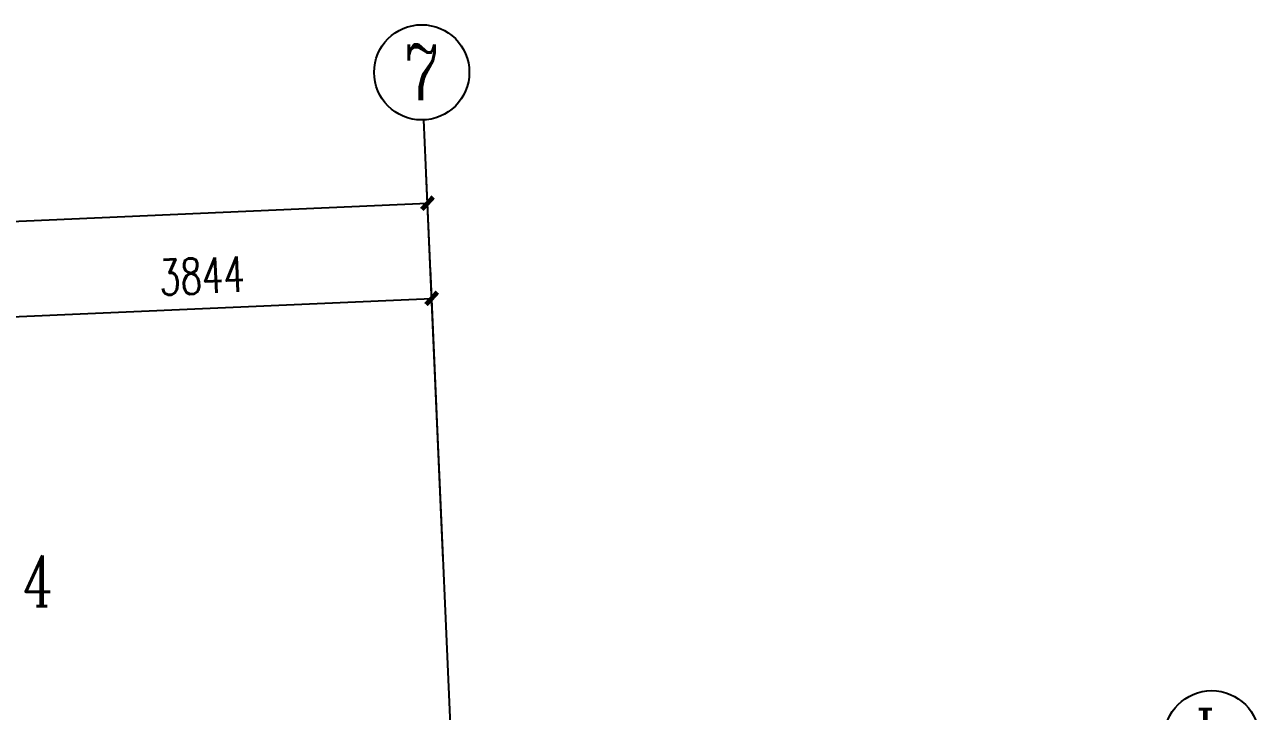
# Model space of a CAD drawing. Extents: x -20250 to 331240, y -699 to 63168.
# Drawn here: x 111408 to 121786, y 57402 to 63168 of the extents above; entities that cross this region are included whole.
import ezdxf
from ezdxf.enums import TextEntityAlignment as Align

# ---------------------------------------------------------------- set-up
doc = ezdxf.new("R2010")
doc.units = 0
doc.header["$LTSCALE"] = 1000
doc.header["$MEASUREMENT"] = 0
for name, color, linetype in [('AXIS', 3, 'Continuous'), ('AXIS_TEXT', 7, 'Continuous'), ('DOTE', 1, 'Continuous'), ('PUB_TEXT', 7, 'Continuous')]:
    doc.layers.add(name, color=color, linetype=linetype)
doc.styles.add('_TCH_AXIS', font='COMPLEX', dxfattribs={"bigfont": 'GBCBIG'})
doc.styles.add('_TCH_DIM_T3', font='SIMPLEX', dxfattribs={"width": 0.705882, "bigfont": 'GBCBIG'})
doc.styles.add('_TCH_LABEL', font='COMPLEX', dxfattribs={"bigfont": 'GBCBIG'})
doc.styles.add('COMPLEX', font='COMPLEX')
doc.dimstyles.new('_TCH_ARCH&&100', dxfattribs={"dimtxt": 297.5, "dimasz": 100, "dimexe": 250, "dimexo": 300, "dimgap": 126.25, "dimtad": 1, "dimdec": 0, "dimzin": 0, "dimdsep": 46, "dimtxsty": '_TCH_DIM_T3', "dimblk": 'ARCHTICK', "dimcen": 0.09, "dimclrt": 7, "dimazin": 2, "dimtfac": 1, "dimtdec": 0, "dimtix": 1, "dimtmove": 2, "dimatfit": 3, "dimfxl": 1, "dimtolj": 1, "dimtzin": 0, "dimarcsym": 0})

# ---------------------------------------------------------------- blocks, each defined once
blk = doc.blocks.new('_ArchTick')
at = {"color": 0, "linetype": 'ByBlock', "const_width": 0.4}
blk.add_lwpolyline([(-0.5, -0.5), (0.5, 0.5)], dxfattribs=at)
blk = doc.blocks.new('*D13')
at = {"layer": 'AXIS', "color": 0, "lineweight": -2, "transparency": 16777216}
for p, q in [((114926, 58672), (114818, 61120)), ((111085, 58503), (110977, 60950)), ((110988, 60701), (114829, 60870))]:
    blk.add_line(p, q, dxfattribs=at)
at = {"layer": 'Defpoints', "color": 0, "transparency": 16777216}
for p in [(114829, 60870), (114939, 58372), (111099, 58203)]:
    blk.add_point(p, dxfattribs=at)
at = {"layer": 'AXIS', "color": 0, "lineweight": -2, "transparency": 16777216, "xscale": 100, "yscale": 100, "zscale": 100}
for p, rotation in [((114829, 60870), 2.524699027739362), ((110988, 60701), 182.5246990277393)]:
    blk.add_blockref('_ArchTick', p, dxfattribs=dict(at, rotation=rotation))
at = {"layer": 'AXIS', "color": 7, "transparency": 16777216, "insert": (112897, 61060), "char_height": 297.5, "attachment_point": 5, "rotation": 2.5247, "style": '_TCH_DIM_T3'}
blk.add_mtext('\\A1;3844', dxfattribs=at)
blk = doc.blocks.new('*D162')
at = {"layer": 'AXIS', "color": 0, "lineweight": -2, "transparency": 16777216}
for p, q in [((114926, 58672), (114783, 61919)), ((105140, 61243), (114794, 61669)), ((105272, 58246), (105129, 61493))]:
    blk.add_line(p, q, dxfattribs=at)
at = {"layer": 'Defpoints', "color": 0, "transparency": 16777216}
for p in [(114794, 61669), (114939, 58372), (105286, 57947)]:
    blk.add_point(p, dxfattribs=at)
at = {"layer": 'AXIS', "color": 0, "lineweight": -2, "transparency": 16777216, "xscale": 100, "yscale": 100, "zscale": 100}
for p, rotation in [((114794, 61669), 2.524699027739298), ((105140, 61243), 182.5246990277393)]:
    blk.add_blockref('_ArchTick', p, dxfattribs=dict(at, rotation=rotation))
at = {"layer": 'AXIS', "color": 7, "transparency": 16777216, "insert": (109955, 61731), "char_height": 297.5, "attachment_point": 5, "rotation": 2.5247, "style": '_TCH_DIM_T3'}
blk.add_mtext('\\A1;9663', dxfattribs=at)
blk = doc.blocks.new('_AXISO')
blk.add_circle((0, 0), 0.5)
at = {"layer": 'AXIS_TEXT', "style": 'COMPLEX', "width": 1.041667}
blk.add_attdef('A', text='', height=0.56, dxfattribs=at).set_placement((-0.25, -0.28), (0.25, -0.28), align=Align.FIT)

msp = doc.modelspace()

# ---------------------------------------------------------------- linework, layer by layer
at = {"layer": 'AXIS'}
msp.add_line((114939, 58372.3), (114762.8, 62368.4), dxfattribs=at)
msp.add_circle((114745.2, 62768.1), 400, dxfattribs=at)
at = {"layer": 'DOTE'}
msp.add_line((116029.7, 33636.9), (114939, 58372.3), dxfattribs=at)

# ---------------------------------------------------------------- block references
at = {"layer": 'AXIS'}
ref = msp.add_blockref('_AXISO', (121385.6, 57175.8), dxfattribs=dict(at, xscale=800, yscale=800, zscale=800))
ref.add_attrib('A', 'L', dxfattribs={"layer": 'AXIS_TEXT', "height": 486.2, "style": '_TCH_AXIS', "width": 0.8}).set_placement((121246.7, 56932.7), (121524.5, 56932.7), align=Align.FIT)

# ---------------------------------------------------------------- texts
at = {"layer": 'AXIS_TEXT', "style": '_TCH_AXIS'}
msp.add_text('7', height=465.9, dxfattribs=at).set_placement((114589.9, 62535.1), (114900.5, 62535.1), align=Align.FIT)
at = {"layer": 'PUB_TEXT', "style": '_TCH_LABEL', "width": 0.705882}
msp.add_text('4', height=425, dxfattribs=at).set_placement((111390.7, 58284.9))

# ---------------------------------------------------------------- dimensions: what is measured, and where the dimension line sits
at = {"layer": 'AXIS'}
for p1, distance, picture, middle in [((105285.6, 57946.7), 3300, '*D162', (109954.8, 61731)), ((111098.6, 58203), 2500, '*D13', (112896.6, 61060))]:
    dim = msp.add_aligned_dim(p1=p1, p2=(114939, 58372.3), distance=distance, dimstyle='_TCH_ARCH&&100', dxfattribs=at)
    dim.commit()
    dim.dimension.update_dxf_attribs({"geometry": picture, "text_midpoint": middle})

doc.saveas('drawing.dxf')
